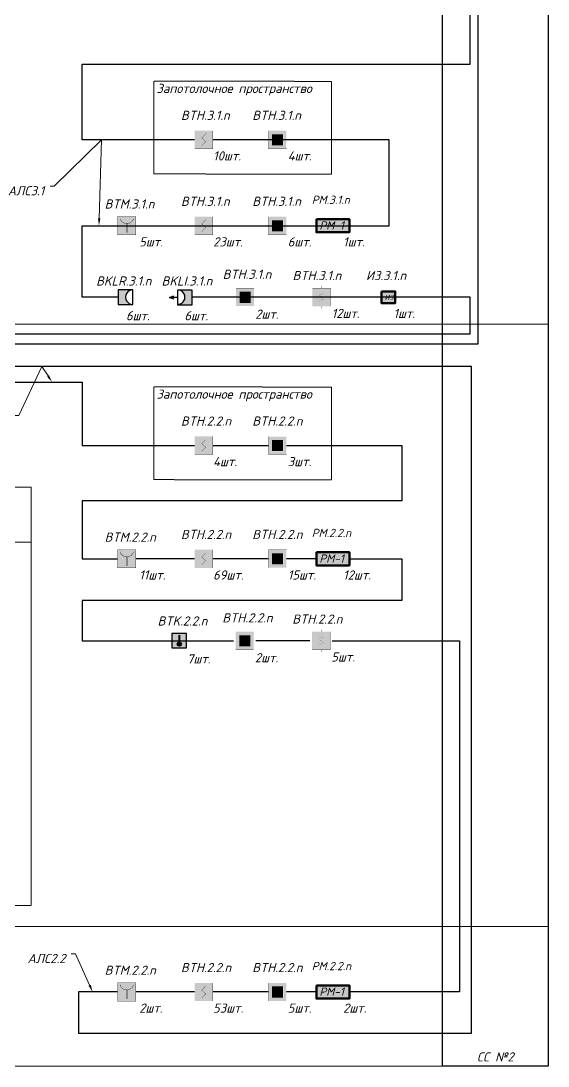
# Model space of a CAD drawing. Header units: millimetres. Extents: x -352922 to 429463, y -483593 to 355472.
# Drawn here: x -26289 to -11891, y -59382 to -30855 of the extents above; entities that cross this region are included whole.
import ezdxf
from ezdxf import colors
from ezdxf.entities.mleader import LeaderData, LeaderLine
from ezdxf.enums import TextEntityAlignment as Align
from ezdxf.math import Vec2, Vec3

# ---------------------------------------------------------------- set-up
doc = ezdxf.new("R2010")
doc.units = ezdxf.units.MM
doc.header["$LTSCALE"] = 0.5
doc.linetypes.add('CONTI', pattern=[0])
doc.linetypes.add('GOST2.303 6', pattern=[12, 8, -1.5, 1, -1.5])
doc.layers.get('0').update_dxf_attribs({"lineweight": 18})
for name, color, linetype, lineweight in [('! BSN__тонкая  текст - 015', 250, 'Continuous', 15), ('! BSN__тонкая  текст - 02', 250, 'Continuous', 20), ('! ЗКПС НОМЕР 1', 4, 'Continuous', 50), ('13_text', 250, 'Continuous', 15), ('13_АПС_кабели', 1, 'Continuous', 30), ('13_АПС_оборудование', 1, 'Continuous', 30), ('13_АПС_текст', 1, 'Continuous', 30), ('BSN__основная - 06', 1, 'Continuous', 60), ('АР_Штриховка_Стималит', 5, 'Continuous', 0), ('СС_Схема', 7, 'Continuous', 30)]:
    doc.layers.add(name, color=color, linetype=linetype, lineweight=lineweight)
doc.layers.add('! ЗКПС НОМЕР 2', color=7, linetype='Continuous', lineweight=0, true_color=0xf3aae6, transparency=0.5)
doc.styles.add('ISOCPEUR', font='isocpeui.ttf', dxfattribs={"height": 250})

# ---------------------------------------------------------------- blocks, each defined once
blk = doc.blocks.new('746')
at = {"layer": '! ЗКПС НОМЕР 1', "true_color": 0x78b1e2}
h = blk.add_hatch(color=143, dxfattribs=at)
h.dxf.hatch_style = 1
h.paths.add_polyline_path([(846.5088361436274, -5270.353580021907), (846.5088361436274, -5275.226844894348), (851.3843345811473, -5275.226844894348), (851.3843345811473, -5270.353580021907)])
h.paths.add_polyline_path([(850.5043616763137, -5271.287245091495), (850.5043616763137, -5274.35447257108), (847.4479905810895, -5274.35447257108), (847.4479905810895, -5271.287245091495)], flags=16)
at = {"layer": 'АР_Штриховка_Стималит', "true_color": 0xffffff}
h = blk.add_hatch(color=7, dxfattribs=at)
h.dxf.hatch_style = 1
h.paths.add_polyline_path([(847.4729964073949, -5271.310678987133), (847.4729964073949, -5274.334505942397), (850.4883261170535, -5274.334505942397), (850.4883261170535, -5271.310678987133)])
at = {"layer": '! BSN__тонкая  текст - 015', "color": 1, "lineweight": 30, "ltscale": 100, "const_width": 0.05}
for points in [[(848.9348308578483, -5269.737895973212), (848.9348308578483, -5270.309253339834)], [(846.4462741254574, -5272.772876437542), (845.8749167588358, -5272.772876437542)], [(852.0055342651631, -5272.772876437542), (851.4341768985414, -5272.772876437542)], [(848.9348308578483, -5275.278351645778), (848.9348308578483, -5275.8497090124)]]:
    blk.add_lwpolyline(points, dxfattribs=at)
at = {"color": 1, "lineweight": 5, "ltscale": 100, "elevation": 0.002508766318906562}
for points, const_width in [([(846.4771060991679, -5275.26017210037), (851.4139922750273, -5275.26017210037), (851.4139922750273, -5270.323285924511), (846.4771060991679, -5270.323285924511)], 0.03), ([(847.4729964073949, -5274.334505942397), (850.4883261170535, -5274.334505942397), (850.4883261170535, -5271.310678987133), (847.4729964073949, -5271.310678987133)], 0.01)]:
    blk.add_lwpolyline(points, close=True, dxfattribs=dict(at, const_width=const_width))
at = {"color": 1, "lineweight": 5, "ltscale": 100, "const_width": 0.03, "elevation": 0.004780863597295251}
blk.add_lwpolyline([(849.4816339670133, -5271.683883990359), (848.3527156241134, -5272.286872825229), (849.5001812317741, -5273.272113508761), (848.3896260546344, -5273.869718512737)], dxfattribs=at)
blk = doc.blocks.new('102')
at = {"layer": '! ЗКПС НОМЕР 1', "true_color": 0x78b1e2}
h = blk.add_hatch(color=143, dxfattribs=at)
h.dxf.hatch_style = 1
h.paths.add_polyline_path([(1716.113694415792, -5163.039937988546), (1711.154233851485, -5163.039937988546), (1711.154233851485, -5167.999589089693), (1716.113694415792, -5167.999589089693)])
at = {"layer": '! BSN__тонкая  текст - 015', "color": 1, "lineweight": 30, "ltscale": 100, "const_width": 0.03000000000000001, "elevation": 0.00250876631890656}
blk.add_lwpolyline([(1711.154233851485, -5163.039937988546), (1716.113694415792, -5163.039937988546), (1716.113694415792, -5167.999589089693), (1711.154233851485, -5167.999589089693)], close=True, dxfattribs=at)
at = {"layer": '! BSN__тонкая  текст - 015', "color": 1, "lineweight": 30, "ltscale": 100, "const_width": 0.05}
for points in [[(1713.634532998612, -5162.454548037247), (1713.634532998612, -5163.025905403869)], [(1711.145976266222, -5165.489528501576), (1710.5746188996, -5165.489528501576)], [(1716.705236405927, -5165.489528501576), (1716.133879039306, -5165.489528501576)], [(1713.634532998612, -5168.013808176953), (1713.634532998612, -5168.585165543574)]]:
    blk.add_lwpolyline(points, dxfattribs=at)
at = {"color": 1, "lineweight": 5, "ltscale": 100, "const_width": 0.03, "elevation": 0.004780863597295249}
blk.add_lwpolyline([(1714.181336107777, -5164.400536054396), (1713.052417764877, -5165.003524889264), (1714.199883372537, -5165.988765572794), (1713.089328195398, -5166.58637057677)], dxfattribs=at)
blk = doc.blocks.new('ИПР1')
at = {"layer": 'АР_Штриховка_Стималит', "ltscale": 0.01, "true_color": 0xffffff}
h = blk.add_hatch(color=7, dxfattribs=at)
h.dxf.hatch_style = 1
h.paths.add_polyline_path([(-11645.54715931663, -30228.88040330663), (-11645.54715931663, -30233.84005440772), (-11640.58769875232, -30233.84005440772), (-11640.58769875232, -30228.88040330663)])
at = {"layer": 'BSN__основная - 06', "ltscale": 100, "const_width": 0.1}
blk.add_lwpolyline([(-11645.54715931663, -30228.88040330663), (-11640.58769875232, -30228.88040330663), (-11640.58769875232, -30233.84005440772), (-11645.54715931663, -30233.84005440772)], close=True, dxfattribs=at)
for points in [[(-11644.8620281129, -30229.41071400337), (-11644.814082984, -30229.56068031187), (-11644.78990816942, -30229.62230205839), (-11644.766935892, -30229.67670526716), (-11644.74706343253, -30229.71969718102), (-11644.7257567966, -30229.76248434692), (-11644.6896298333, -30229.82996761479), (-11644.6471706196, -30229.90487238247), (-11644.60051789685, -30229.97663429991), (-11644.55491353685, -30230.04053907929), (-11644.50511566782, -30230.10339623358), (-11644.42899447982, -30230.19126542925), (-11644.3839143012, -30230.23945590761), (-11644.32048754228, -30230.30021783669), (-11644.20778709569, -30230.39659879345), (-11644.1080122526, -30230.47028881416), (-11644.00736815177, -30230.53471740603), (-11643.91406270632, -30230.58814598474), (-11643.81341860548, -30230.63686027558), (-11643.70596003067, -30230.68295550393), (-11643.58721824855, -30230.72255103226), (-11643.45721964253, -30230.75764627219), (-11643.35133366991, -30230.77859864873), (-11643.22867366113, -30230.79588436242), (-11642.9833124413, -30230.80789363052), (-11642.74935937222, -30230.78639623499), (-11642.54967660675, -30230.74794412055), (-11642.29446304363, -30230.66178555635), (-11642.03924948053, -30230.53771724278), (-11641.80472893571, -30230.36195380054), (-11641.60124783119, -30230.17240497918), (-11641.45508706322, -30229.96733561711), (-11641.32910129221, -30229.76698691718), (-11641.23427333814, -30229.53550295922), (-11641.19354456221, -30229.41166690004)], [(-11642.97320039, -30230.81666008814), (-11642.97320039, -30233.28851311619)]]:
    blk.add_lwpolyline(points, dxfattribs=at)
blk = doc.blocks.new('748')
at = {"layer": 'АР_Штриховка_Стималит', "true_color": 0xffffff}
h = blk.add_hatch(color=7, dxfattribs=at)
h.dxf.hatch_style = 1
h.paths.add_polyline_path([(1611.519763114311, -5339.796988872809), (1606.648196330751, -5339.796988872809), (1606.648196330751, -5344.668983577181), (1611.519763114311, -5344.668983577181)])
h.paths.add_polyline_path([(1610.643547401585, -5340.730128484312), (1610.643547401585, -5343.792492031733), (1607.578767246679, -5343.792492031733), (1607.578767246679, -5340.730128484312)], flags=16)
h = blk.add_hatch(color=7, dxfattribs=at)
h.dxf.hatch_style = 1
h.paths.add_polyline_path([(1607.575398063597, -5340.721917110875), (1607.575398063597, -5343.74574406614), (1610.590727773255, -5343.74574406614), (1610.590727773255, -5340.721917110875)])
at = {"color": 1, "lineweight": 5, "ltscale": 100, "elevation": 0.002508766318906562}
for points, const_width in [([(1606.614619830498, -5344.702273676437), (1611.551506006357, -5344.702273676437), (1611.551506006357, -5339.765387500578), (1606.614619830498, -5339.765387500578)], 0.03), ([(1607.575398063597, -5343.74574406614), (1610.590727773255, -5343.74574406614), (1610.590727773255, -5340.721917110875), (1607.575398063597, -5340.721917110875)], 0.01)]:
    blk.add_lwpolyline(points, close=True, dxfattribs=dict(at, const_width=const_width))
at = {"color": 1, "lineweight": 5, "ltscale": 100, "const_width": 0.03, "elevation": 0.002508766318906562}
blk.add_lwpolyline([(1609.638248457497, -5341.138221411872), (1608.509330114597, -5341.741210246742), (1609.656795722258, -5342.726450930274), (1608.546240545118, -5343.324055934249)], dxfattribs=at)
blk = doc.blocks.new('101')
at = {"layer": '! ЗКПС НОМЕР 2', "true_color": 0xffffff, "transparency": 33554687}
h = blk.add_hatch(color=7, dxfattribs=at)
h.dxf.hatch_style = 1
h.paths.add_polyline_path([(-12942.01374964428, -22141.86793259812), (-12946.97321020857, -22141.86793259812), (-12946.97321020857, -22146.82758369923), (-12942.01374964428, -22146.82758369923)])
at = {"layer": 'BSN__основная - 06', "color": 1, "lineweight": 30, "ltscale": 100, "const_width": 0.03000000000000001, "elevation": 0.00250876631890656}
blk.add_lwpolyline([(-12946.97321020857, -22141.86793259812), (-12942.01374964428, -22141.86793259812), (-12942.01374964428, -22146.82758369923), (-12946.97321020857, -22146.82758369923)], close=True, dxfattribs=at)
at = {"layer": 'BSN__основная - 06', "color": 1, "lineweight": 30, "ltscale": 100, "const_width": 0.07, "elevation": 0.00250876631890656}
blk.add_lwpolyline([(-12943.94250254858, -22142.70405016032), (-12945.04445730428, -22143.86900960548), (-12943.94250254858, -22144.82650669186), (-12945.0284958628, -22145.92763233268)], dxfattribs=at)
blk = doc.blocks.new('*U36')
at = {"linetype": 'Continuous', "lineweight": 20, "true_color": 0xffffff, "transparency": 33554559}
h = blk.add_hatch(color=7, dxfattribs=at)
h.dxf.hatch_style = 1
h.paths.add_polyline_path([(-218.17669289062, 520.6297242049238), (-218.17669289062, -275.6544544163241), (1786.433933452447, -275.6544544163241), (1786.433933452447, 520.6297242049238)])
h.paths.add_polyline_path([(-1570.366124366617, -1070.031865632977), (1672.596375633383, -1070.031865632977), (1672.596375633383, -565.1318656329767), (-1570.366124366617, -565.1318656329767)], flags=9)
at = {"color": 1, "lineweight": 50, "transparency": 33554559}
blk.add_lwpolyline([(-218.17669289062, 520.6297242049238), (1786.433933452447, 520.6297242049238), (1786.433933452447, -275.6544544163241), (-218.17669289062, -275.6544544163241)], close=True, dxfattribs=at)
at = {"color": 1, "transparency": 33554559, "insert": (-42.20361465608585, 390.0268874110152), "char_height": 500, "attachment_point": 1, "style": 'ISOCPEUR'}
blk.add_mtext_dynamic_manual_height_columns('РМ-1', width=896.2439138138725, gutter_width=1500, heights=[0], dxfattribs=at)
at = {"transparency": 33554559, "style": 'ISOCPEUR'}
blk.add_attdef('НУМЕРАЦИЯ', (-505.4940315515223, 1445.483893776918), '', height=500, dxfattribs=at)
at = {"color": 5, "transparency": 33554559, "style": 'ISOCPEUR'}
blk.add_attdef('ПОМ.', text='', height=200, dxfattribs=at).set_placement((-37.32930324019981, 472.9460033446521), align=Align.RIGHT)
at = {"transparency": 33554559, "style": 'ISOCPEUR', "flags": 1}
blk.add_attdef('НОМ', (1222.063316117503, 569.9191997461585), '', height=250, dxfattribs=at)
at = {"color": 6, "lineweight": 20, "transparency": 33554559, "style": 'ISOCPEUR', "flags": 1}
for tag, p in [('ПОМЕЩЕНИЕ', (1644.705940218919, -43.09358822065406)), ('ИД', (2550.387777871743, -399.9893409157667))]:
    blk.add_attdef(tag, p, '', height=250, dxfattribs=at)
at = {"color": 6, "lineweight": 40, "transparency": 33554559, "style": 'ISOCPEUR'}
blk.add_attdef('СЛУЖЕБНЫЙОТКР', (-996.5339245406794, -746.8217772839562), '', height=220, dxfattribs=at)
at = {"color": 2, "linetype": 'Continuous', "lineweight": 30, "transparency": 33554559, "style": 'ISOCPEUR', "flags": 1}
blk.add_attdef('ID', (2009.733958638244, -410.7006026413219), '', height=250, dxfattribs=at)
blk = doc.blocks.new('ФОН')
at = {"color": 1, "linetype": 'Continuous', "lineweight": 30, "transparency": 33554559}
blk.add_lwpolyline([(68.61234657499813, 234.3966432178434), (73.74055137499812, 234.3966432178434), (73.74055137499812, 239.5248480178434), (68.61234657499813, 239.5248480178434)], close=True, dxfattribs=at)
blk = doc.blocks.new('Т1')
at = {"linetype": 'Continuous', "lineweight": 20, "true_color": 0xffffff}
h = blk.add_hatch(color=7, dxfattribs=at)
h.dxf.hatch_style = 1
h.paths.add_polyline_path([(73.74055137499812, 239.5248480178434), (68.61234657499813, 239.5248480178434), (68.61234657499813, 234.3966432178434), (73.74055137499812, 234.3966432178434)])
h = blk.add_hatch(color=7, dxfattribs=at)
h.dxf.hatch_style = 1
h.paths.add_polyline_path([(71.88519195425265, 235.7220385474235, 1), (70.60314075425264, 235.7220385474235, 1)])
at = {"color": 1, "linetype": 'Continuous', "lineweight": 40}
blk.add_line((71.24416635425264, 236.3630641474235), (71.24416635425264, 238.8838224178434), dxfattribs=at)
blk.add_circle((71.24416635425264, 235.7220385474235), 0.6410256, dxfattribs=at)
blk.add_blockref('ФОН', (0, 0))
blk = doc.blocks.new('*U30')
at = {"transparency": 33554559, "xscale": 200.0000001479999, "yscale": 200.0000001479999, "zscale": 200.0000001479999}
blk.add_blockref('Т1', (-13741.329982559, -47294.01364588982), dxfattribs=at)
at = {"transparency": 33554559, "style": 'ISOCPEUR', "flags": 1}
blk.add_attdef('НОМ', (1222.063316117503, 569.9191997461585), '', height=250, dxfattribs=at)
at = {"transparency": 33554559, "style": 'ISOCPEUR'}
blk.add_attdef('НУМЕРАЦИЯ', (1297.20558038642, -43.58353806247032), '', height=500, dxfattribs=at)
at = {"color": 6, "lineweight": 20, "transparency": 33554559, "style": 'ISOCPEUR', "flags": 1}
for tag, p in [('ПОМЕЩЕНИЕ', (1644.705940218919, -43.09358822065406)), ('ИД', (2550.387777871743, -399.9893409157667))]:
    blk.add_attdef(tag, p, '', height=250, dxfattribs=at)
at = {"color": 2, "linetype": 'Continuous', "lineweight": 30, "transparency": 33554559, "style": 'ISOCPEUR', "flags": 1}
blk.add_attdef('ID', (2009.733958638244, -410.7006026413219), '', height=250, dxfattribs=at)
blk = doc.blocks.new('*U38')
at = {"linetype": 'Continuous', "lineweight": 20, "true_color": 0xffffff, "transparency": 33554559}
h = blk.add_hatch(color=7, dxfattribs=at)
h.dxf.hatch_style = 1
h.paths.add_polyline_path([(-218.17669289062, 520.6297242049238), (-218.17669289062, -275.6544544163241), (1786.433933452447, -275.6544544163241), (1786.433933452447, 520.6297242049238)])
h.paths.add_polyline_path([(-1570.366124366617, -1070.031865632977), (1672.596375633383, -1070.031865632977), (1672.596375633383, -565.1318656329767), (-1570.366124366617, -565.1318656329767)], flags=9)
at = {"color": 1, "lineweight": 50, "transparency": 33554559}
blk.add_lwpolyline([(-218.17669289062, 520.6297242049238), (1786.433933452447, 520.6297242049238), (1786.433933452447, -275.6544544163241), (-218.17669289062, -275.6544544163241)], close=True, dxfattribs=at)
at = {"color": 1, "transparency": 33554559, "insert": (-42.20361465608585, 390.0268874110152), "char_height": 500, "attachment_point": 1, "style": 'ISOCPEUR'}
blk.add_mtext_dynamic_manual_height_columns('РМ-1', width=896.2439138138725, gutter_width=1500, heights=[0], dxfattribs=at)
at = {"transparency": 33554559, "style": 'ISOCPEUR'}
blk.add_attdef('НУМЕРАЦИЯ', (-505.4940315515223, 1445.483893776918), '', height=500, dxfattribs=at)
at = {"color": 5, "transparency": 33554559, "style": 'ISOCPEUR'}
blk.add_attdef('ПОМ.', text='', height=200, dxfattribs=at).set_placement((-37.32930324019981, 472.9460033446521), align=Align.RIGHT)
at = {"transparency": 33554559, "style": 'ISOCPEUR', "flags": 1}
blk.add_attdef('НОМ', (1222.063316117503, 569.9191997461585), '', height=250, dxfattribs=at)
at = {"color": 6, "lineweight": 20, "transparency": 33554559, "style": 'ISOCPEUR', "flags": 1}
for tag, p in [('ПОМЕЩЕНИЕ', (1644.705940218919, -43.09358822065406)), ('ИД', (2550.387777871743, -399.9893409157667))]:
    blk.add_attdef(tag, p, '', height=250, dxfattribs=at)
at = {"color": 6, "lineweight": 40, "transparency": 33554559, "style": 'ISOCPEUR'}
blk.add_attdef('СЛУЖЕБНЫЙОТКР', (-996.5339245406794, -746.8217772839562), '', height=220, dxfattribs=at)
at = {"color": 2, "linetype": 'Continuous', "lineweight": 30, "transparency": 33554559, "style": 'ISOCPEUR', "flags": 1}
blk.add_attdef('ID', (2009.733958638244, -410.7006026413219), '', height=250, dxfattribs=at)
blk = doc.blocks.new('мчсяячмафыв')
h = blk.add_hatch(color=1)
h.dxf.hatch_style = 1
h.paths.add_polyline_path([(0.5552731010556613, -0.760371762680732), (0.5552731010556617, -0.593012155937231), (-4.57293169894433, -0.593012155937231), (-4.57293169894433, -5.721216955937223), (0.3672160093186676, -5.721216955937223, -1)])
at = {"color": 1}
for points in [[(0.5552731010557181, -3.157114555937142), (3.391799086195533, -3.157114555937142)], [(3.391799086195533, -3.157114555937142), (1.911339277728985, -2.634551501774695)], [(3.391799086195533, -3.157114555937142), (1.911339277728985, -3.679677610099588)]]:
    blk.add_lwpolyline(points, dxfattribs=at)
blk.add_arc((0.4612445552029385, -3.240794359309575), 2.482204186867421, 87.8290552541946, 272.1709447458054, dxfattribs=at)
blk.add_blockref('ФОН', (-73.18527827394246, -240.1178601737806))
blk = doc.blocks.new('A$C9eb36a08')
h = blk.add_hatch(color=1)
h.dxf.hatch_style = 1
edge = h.paths.add_edge_path()
edge.add_line((200.624639307257, 206.1965686440526), (-198.735335133737, 206.1965686440526))
edge.add_line((-198.735335133737, 206.1965686440526), (-198.735335133737, -193.1634057969059))
edge.add_line((-198.735335133737, -193.1634057969059), (200.6246393097099, -193.1634057969059))
edge.add_arc((199.4584976383815, 6.516581423566208), 199.683392355913, 89.66539342633052, 270.3346065743733, ccw=False)
at = {"color": 1}
blk.add_arc((199.5763771503336, 6.516581423618684), 199.6827387380083, 89.69921649752291, 270.3007835024771, dxfattribs=at)
at = {"xscale": 77.8752, "yscale": 77.8752, "zscale": 77.8752}
blk.add_blockref('ФОН', (-5541.935547130997, -18446.84887571511), dxfattribs=at)
blk = doc.blocks.new('*U37')
at = {"linetype": 'Continuous', "lineweight": 20, "true_color": 0xffffff, "transparency": 33554559}
h = blk.add_hatch(color=7, dxfattribs=at)
h.dxf.hatch_style = 1
h.paths.add_polyline_path([(0.1887223607773194, -598.9013501249665), (979.2337382509068, -598.9013501249665), (979.2337382509068, 236.7053887059047), (0.1887223607773194, 236.7053887059046)])
at = {"color": 1, "lineweight": 50, "transparency": 33554559}
blk.add_lwpolyline([(0.1887223607773194, 236.7053887059046), (979.2337382509068, 236.7053887059046), (979.2337382509068, -598.9013501249665), (0.1887223607773194, -598.9013501249665)], close=True, dxfattribs=at)
at = {"color": 1, "transparency": 33554559, "insert": (226.7324500907562, -13.56761409339742), "char_height": 350, "attachment_point": 1, "style": 'ISOCPEUR'}
blk.add_mtext_dynamic_manual_height_columns('ИЗ', width=896.2439138138725, gutter_width=1500, heights=[0], dxfattribs=at)
at = {"transparency": 33554559, "style": 'ISOCPEUR', "flags": 1}
blk.add_attdef('НОМ', (1222.063316117503, 569.9191997461585), '', height=250, dxfattribs=at)
at = {"color": 5, "transparency": 33554559, "style": 'ISOCPEUR'}
blk.add_attdef('ПОМ.', text='', height=200, dxfattribs=at).set_placement((-37.32930324019981, 472.9460033446521), align=Align.RIGHT)
at = {"transparency": 33554559, "style": 'ISOCPEUR'}
blk.add_attdef('НУМЕРАЦИЯ', (1344.879862135473, -19.75188266626424), '', height=500, dxfattribs=at)
at = {"color": 6, "lineweight": 20, "transparency": 33554559, "style": 'ISOCPEUR', "flags": 1}
for tag, p in [('ПОМЕЩЕНИЕ', (1644.705940218919, -43.09358822065406)), ('ИД', (2550.387777871743, -399.9893409157667))]:
    blk.add_attdef(tag, p, '', height=250, dxfattribs=at)
at = {"color": 6, "lineweight": 40, "transparency": 33554559, "style": 'ISOCPEUR'}
blk.add_attdef('СЛУЖЕБНЫЙОТКР', (-996.5339245406794, -746.8217772839562), '', height=220, dxfattribs=at)
at = {"color": 2, "linetype": 'Continuous', "lineweight": 30, "transparency": 33554559, "style": 'ISOCPEUR', "flags": 1}
blk.add_attdef('ID', (2009.733958638244, -410.7006026413219), '', height=250, dxfattribs=at)

msp = doc.modelspace()

# ---------------------------------------------------------------- linework, layer by layer
at = {"layer": '! BSN__тонкая  текст - 02', "color": 7, "linetype": 'GOST2.303 6', "lineweight": 9, "ltscale": 0.3333333333333333, "transparency": 33554559}
for points in [[(-17810.09376561642, -32505.52767043185), (-22658.57513158023, -32500.29967043179), (-22658.57513158023, -35032.05239279638), (-17810.09376561642, -35037.28039279644)], [(-17810.09376561642, -40849.02307089904), (-22658.57513158023, -40843.79507089898), (-22658.57513158023, -43375.54779326357), (-17810.09376561642, -43380.77579326363)], [(-37076.17676745099, -43576.41719416738), (-26006.1198829714, -43576.41719416738), (-26006.1198829707, -55000.7011015492), (-37076.17676745029, -55000.7011015492)], [(-29389.50802928524, -43576.41719416738), (-26006.1198829714, -43576.41719416738), (-26006.1198829714, -45084.07519416735), (-29389.50802928524, -45084.07519416735)]]:
    msp.add_lwpolyline(points, close=True, dxfattribs=at)
at = {"color": 1, "lineweight": 30, "transparency": 33554559}
for points in [[(-21543.67160284473, -24330.07621792378), (-24614.39524080206, -24330.07621792378), (-24614.39524080206, -22103.59745410364), (-13812.90495374799, -22103.59745410364), (-13812.90495374799, -39680.69658470713), (-32404.96684313111, -39680.69658470711), (-32404.9668431312, -40156.00702064201)], [(-21543.67160284473, -34099.10336485365), (-24614.39524080205, -34099.10336485365), (-24614.39524080205, -32032.0986698661), (-14015.23160897195, -32032.0986698661), (-14015.23160897195, -28969.44566424156), (-24614.39524080205, -28969.44566424156), (-24614.39524080205, -27020.4366707881), (-16227.3125349395, -27020.4366707881), (-16227.3125349395, -24330.07621792378), (-21047.7255464152, -24330.07621792378)], [(-23630.64506526182, -38397.27746657998), (-24614.39524080206, -38397.27746657998), (-24614.39524080205, -36445.24496937217), (-16227.3125349395, -36445.24496937217), (-16227.3125349395, -34099.10336485365), (-21047.7255464152, -34099.10336485365)], [(-32596.54765888863, -40156.007020642), (-32596.54765888863, -39398.26534599249), (-14015.23160897196, -39398.26534599253), (-14015.23160897195, -38397.27746657999), (-21610.59622025683, -38397.27746657998)], [(-23648.5847143752, -57358.61910736421), (-24713.16646455414, -57358.61910736421), (-24713.16646455415, -58481.63163945079), (-13979.26786251739, -58481.63163945079), (-13979.26786251738, -40289.49255366343), (-33724.95489981955, -40289.49255366343), (-33724.95489981955, -40781.50187521427)], [(-33544.8821065426, -40781.50187521427), (-33544.8821065426, -40714.36395817343), (-24614.39524080204, -40714.36395817343), (-24614.39524080203, -42442.59876532061), (-21543.67160284473, -42442.59876532061)], [(-19032.99318395366, -42442.59876532084), (-15889.82542600483, -42442.59876532085), (-15889.82542600483, -43949.54108840413), (-24614.39524080203, -43949.54108840413), (-24614.39524080203, -45536.96545266826), (-23648.5847143752, -45536.96545266826)], [(-21047.7255464152, -42442.59876532061), (-19526.68180153958, -42442.59876532084)], [(-17315.24000612808, -45537.38406364126), (-15889.82542600483, -45537.38406364126), (-15889.82542600483, -46673.23219333775), (-24614.39524080203, -46673.23219333776), (-24614.39524080203, -47770.57174575132), (-20484.13377692983, -47770.57174575131)], [(-21543.67160284467, -45537.38406364154), (-23152.63865794445, -45537.38406364201)], [(-19526.68180153953, -45537.38406364131), (-21047.72554641514, -45537.38406364154)], [(-18217.31478798246, -45537.38406364126), (-19032.9931839536, -45537.38406364131)], [(-18396.736597059, -47770.57174575131), (-19871.0720262971, -47770.57174575131)], [(-17783.67484642626, -47770.57174575131), (-14312.63353739865, -47770.57174575131), (-14312.63353739865, -57359.03771833721), (-17315.24000612808, -57359.03771833721)], [(-21543.67160284467, -57359.03771833749), (-23152.63865794445, -57359.03771833795)], [(-19526.68180153953, -57359.03771833725), (-21047.72554641514, -57359.03771833749)], [(-18217.31478798246, -57359.03771833721), (-19032.9931839536, -57359.03771833725)]]:
    msp.add_lwpolyline(points, dxfattribs=at)
at = {"layer": '13_АПС_оборудование', "color": 18, "linetype": 'CONTI', "lineweight": 18, "ltscale": 100, "true_color": 0x000000, "transparency": 33554559}
for points in [[(-55005.70560295874, -39135.38506218031), (-11890.70986713326, -39135.2986148433)], [(-55005.68065765401, -55570.5760054765), (-11890.70986713324, -55570.48955818949)], [(-55005.66988732893, -59381.57251034849), (-11890.70986713324, -59380.60503971845)]]:
    msp.add_lwpolyline(points, dxfattribs=at)
at = {"layer": 'СС_Схема', "lineweight": 25, "transparency": 33554687}
msp.add_lwpolyline([(-14773.46748727507, -9433.8486894504), (-11890.70703087694, -9433.8486894504), (-11890.56547914462, -59380.63738007886), (-14773.32593554275, -59380.63738007886)], close=True, dxfattribs=at)

# ---------------------------------------------------------------- block references
at = {"layer": '13_АПС_кабели', "transparency": 33554559}
msp.add_blockref('A$C9eb36a08', (-23431.90973012812, -38400.7705442492), dxfattribs=at)
at = {"layer": '13_АПС_оборудование', "transparency": 33554559, "xscale": 100, "yscale": 100, "zscale": 100}
for name, p in [('101', (1273153.649418012, 2180335.672450013, -0.250876631890656)), ('748', (-180188.1437845894, 500124.2796939971, -0.2508766318906562)), ('101', (1273153.649418012, 2177989.112234522, -0.250876631890656)), ('748', (-180188.1437845894, 497777.7194785053, -0.2508766318906562)), ('746', (-105062.5921726997, 488883.0336809285)), ('102', (-189445.1652069053, 478154.698887332)), ('101', (1273153.649418012, 2171992.177049547, -0.250876631890656)), ('748', (-180188.1437845894, 491780.7842935299, -0.2508766318906562)), ('101', (1273153.649418012, 2168897.391751226, -0.250876631890656)), ('748', (-180188.1437845893, 488685.9989952095, -0.2508766318906562)), ('746', (-105071.6254528134, 479506.7158980028)), ('102', (-189454.198487019, 468778.3811044063)), ('101', (1273153.649418012, 2157075.73809653, -0.250876631890656)), ('748', (-180188.1437845893, 476864.3453405135, -0.2508766318906562))]:
    msp.add_blockref(name, p, dxfattribs=at)
at = {"layer": '13_АПС_оборудование', "transparency": 33554559, "xscale": 0.45, "yscale": 0.45, "zscale": 0.45}
for name, p, values in [('*U38', (-18119.13527618174, -36500.78301604785), {'НУМЕРАЦИЯ': 'РМ.3.1.n'}), ('*U36', (-18119.13527618168, -45592.5034993437), {'НУМЕРАЦИЯ': 'РМ.2.2.n'}), ('*U36', (-18119.13527618168, -57414.15715403965), {'НУМЕРАЦИЯ': 'РМ.2.2.n'})]:
    msp.add_blockref(name, p, dxfattribs=at).add_auto_attribs(values)
at = {"layer": '13_АПС_оборудование', "color": 5, "transparency": 33554559, "xscale": 100, "yscale": 100, "zscale": 100}
for p in [(1140906.131217288, 2986690.777916345), (1140906.131217288, 2977599.057433049), (1140906.131217288, 2965777.403778353)]:
    msp.add_blockref('ИПР1', p, dxfattribs=at)
at = {"layer": '13_АПС_оборудование', "color": 18, "true_color": 0x000000, "transparency": 33554559, "xscale": 77.8752, "yscale": 77.8752, "zscale": 77.8752, "rotation": 180}
msp.add_blockref('мчсяячмафыв', (-21966.71419089846, -38647.2510337422), dxfattribs=at)
at = {"layer": '13_АПС_оборудование', "color": 4, "lineweight": 25, "transparency": 33554559, "xscale": 0.385, "yscale": 0.385, "zscale": 0.385}
for name, p in [('*U37', (-16441.63389608858, -38327.55474400682)), ('*U30', (-22156.1488832187, -47808.35391815968))]:
    msp.add_blockref(name, p, dxfattribs=at)

# ---------------------------------------------------------------- texts
at = {"transparency": 33554559, "char_height": 250, "width": 18499.99999999994, "attachment_point": 7, "style": 'ISOCPEUR'}
for s, insert in [('Запотолочное пространство', (-22586.72292191698, -32890.93680191092, 4.999999999999952e-09)), ('10шт.', (-21040.52809168492, -34664.45928570098, 4.999999999999952e-09)), ('4шт.', (-19001.24760671705, -34664.45928570098, 4.999999999999952e-09)), ('5шт.', (-23059.39723040909, -37011.01950119279, 4.999999999999952e-09)), ('23шт.', (-21040.52809168492, -37011.01950119279, 4.999999999999952e-09)), ('6шт.', (-19001.24760671705, -37011.01950119279, 4.999999999999952e-09)), ('1шт.', (-17490.250556916, -37011.01950119279, 4.999999999999952e-09)), ('6шт.', (-23418.81434073287, -39026.14454477506, 0.2508766368906562)), ('6шт.', (-21824.19126198917, -39026.14454477506, 0.2508766368906562)), ('2шт.', (-19889.44736796047, -38983.73282826907, 0.2508766368906562)), ('12шт.', (-17803.17890751199, -38963.77163369179, 0.250876636890656)), ('1шт.', (-16114.83062516735, -38963.77163369179, 0.250876636890656)), ('Запотолочное пространство', (-22586.72292191698, -41234.43220237811, 4.999999999999952e-09)), ('4шт.', (-21040.52809168492, -43007.95468616817, 4.999999999999952e-09)), ('3шт.', (-19001.24760671705, -43007.95468616817, 4.999999999999952e-09)), ('11шт.', (-23059.39723040903, -46102.73998448864, 4.999999999999952e-09)), ('69шт.', (-21040.52809168486, -46102.73998448864, 4.999999999999952e-09)), ('15шт.', (-19001.24760671699, -46102.73998448864, 4.999999999999952e-09)), ('12шт.', (-17490.25055691594, -46102.73998448864, 4.999999999999952e-09)), ('7шт.', (-21752.35302898933, -48392.07409679495, -0.2508766268906559)), ('2шт.', (-19898.48064807412, -48360.05061119475, 0.2508766368906562)), ('5шт.', (-17812.21218762564, -48340.08941661747, 0.250876636890656)), ('2шт.', (-23059.39723040903, -57924.39363918459, 4.999999999999952e-09)), ('53шт.', (-21040.52809168486, -57924.39363918459, 4.999999999999952e-09)), ('5шт.', (-19001.24760671699, -57924.39363918459, 4.999999999999952e-09)), ('2шт.', (-17490.25055691594, -57924.39363918459, 4.999999999999952e-09))]:
    msp.add_mtext(s, dxfattribs=dict(at, insert=insert))
at = {"layer": '13_АПС_текст', "transparency": 33554559, "style": 'ISOCPEUR'}
for s, p in [('BTH.3.1.n', (-21917.54785376112, -33557.66427842563, -5.00000019165725e-09)), ('BTH.3.1.n', (-19969.97694724216, -33557.66427842563, -5.00000019165725e-09)), ('BTH.3.1.n', (-21917.54785376112, -35904.22449391743, -5.00000019165725e-09)), ('BTH.3.1.n', (-19969.97694724216, -35904.22449391743, -5.00000019165725e-09)), ('BTM.3.1.n', (-24001.3750138419, -35977.06437997919)), ('BTH.3.1.n', (-20778.87721859454, -37896.11488839693, -5.00000019165725e-09)), ('BKLR.3.1.n', (-24234.7199577256, -38078.61970456813, -5.00000019165725e-09)), ('BKLI.3.1.n', (-22446.32827109377, -38078.61970456813, -5.00000019165725e-09)), ('BTH.3.1.n', (-18869.78973275027, -37929.98962835351, -5.00000019165725e-09)), ('ИЗ.3.1.n', (-16864.80616306863, -37929.98962835351, -5.00000019165725e-09)), ('BTH.2.2.n', (-21917.54785376112, -41901.15967889281, -5.00000019165725e-09)), ('BTH.2.2.n', (-19969.97694724216, -41901.15967889281, -5.00000019165725e-09)), ('BTH.2.2.n', (-21917.54785376106, -44995.94497721328, -5.00000019165725e-09)), ('BTH.2.2.n', (-19969.9769472421, -44995.94497721328, -5.00000019165725e-09)), ('BTM.2.2.n', (-24001.37501384184, -45068.78486327504)), ('BTH.2.2.n', (-20787.9104987082, -47272.4326713226, -5.00000019165725e-09)), ('BTH.2.2.n', (-18878.82301286393, -47306.30741127918, -5.00000019165725e-09)), ('BTK.2.2.n', (-22556.19907141109, -47358.11897558135, -0.2508766318906561)), ('BTM.2.2.n', (-24001.37501384184, -56890.43851797099)), ('BTH.2.2.n', (-21917.54785376106, -56817.59863190923, -5.00000019165725e-09)), ('BTH.2.2.n', (-19969.9769472421, -56817.59863190923, -5.00000019165725e-09))]:
    msp.add_text(s, height=250, dxfattribs=at).set_placement(p)
at = {"layer": 'СС_Схема', "ltscale": 100, "transparency": 33554687, "insert": (-13332.09009533231, -59130.76612588925), "char_height": 250, "attachment_point": 5, "style": 'ISOCPEUR'}
msp.add_mtext_dynamic_manual_height_columns('\\pxt34;СС №2', width=2123.112626400107, gutter_width=6.25, heights=[0], dxfattribs=at)

# ---------------------------------------------------------------- leaders
at = {"layer": '13_text', "color": 0, "lineweight": 15, "transparency": 33554559}
ml = msp.add_multileader_mtext('Standard', dxfattribs=at)
ml.set_content('АЛС3.1', color=7, style='ISOCPEUR')
ml.set_leader_properties(color=7, linetype='Continuous', lineweight=15)
ml.build(insert=Vec2(0, 0))
ml.multileader.update_dxf_attribs({"has_text_frame": 1, "text_left_attachment_type": 0, "text_right_attachment_type": 0, "dogleg_length": 2, "arrow_head_size": 200})
ctx = ml.context
ctx.base_point, ctx.char_height, ctx.arrow_head_size, ctx.landing_gap_size, ctx.plane_origin = Vec3(-26746.07257133906, -35366.22154679103), 250, 200, 100, Vec3(-26325.44822572831, -24496.63385788919)
ctx.left_attachment, ctx.right_attachment = 0, 0
notes = []
notes.append((ctx, [(0, (1, 1, 0), (-25380.74740422499, -35366.22154679103), (-1, 0), 111.1585004474036, [(0, [(-24157.43669650936, -36445.24496937217), (-24085.03146392992, -34099.10336485365)], 0, [])])]))
ctx.mtext.insert, ctx.mtext.flow_direction = Vec3(-26646.07257133906, -35366.22154679103), 5
ml = msp.add_multileader_mtext('Standard', dxfattribs=at)
ml.set_content('АЛС2.2', color=7, style='ISOCPEUR')
ml.set_leader_properties(color=7, linetype='Continuous', lineweight=15)
ml.build(insert=Vec2(0, 0))
ml.multileader.update_dxf_attribs({"has_text_frame": 1, "text_left_attachment_type": 0, "text_right_attachment_type": 0, "dogleg_length": 2, "arrow_head_size": 200})
ctx = ml.context
ctx.base_point, ctx.char_height, ctx.arrow_head_size, ctx.landing_gap_size, ctx.plane_origin = Vec3(-27749.85376752634, -41622.90925413487), 250, 200, 100, Vec3(-26255.7060024056, -31564.69227631003)
ctx.left_attachment, ctx.right_attachment = 0, 0
notes.append((ctx, [(0, (1, 1, 0), (-26343.99829738196, -41622.90925413487), (-1, 0), 111.1585004474036, [(0, [(-25438.23247660557, -40714.36395817343), (-25713.19323701411, -40289.49255366343)], 0, [])])]))
ctx.mtext.insert, ctx.mtext.flow_direction = Vec3(-27649.85376752634, -41622.90925413487), 5
ml = msp.add_multileader_mtext('Standard', dxfattribs=at)
ml.set_content('АЛС2.2', color=7, style='ISOCPEUR')
ml.set_leader_properties(color=7, linetype='Continuous', lineweight=15)
ml.build(insert=Vec2(0, 0))
ml.multileader.update_dxf_attribs({"has_text_frame": 1, "text_left_attachment_type": 0, "text_right_attachment_type": 0, "dogleg_length": 2, "arrow_head_size": 200})
ctx = ml.context
ctx.base_point, ctx.char_height, ctx.arrow_head_size, ctx.landing_gap_size, ctx.plane_origin = Vec3(-26207.43088456104, -56318.9179638715), 250, 200, 100, Vec3(-25746.27623591998, -46260.70098604666)
ctx.left_attachment, ctx.right_attachment = 0, 0
notes.append((ctx, [(0, (1, 1, 0), (-24801.57541441666, -56318.9179638715), (-1, 0), 111.1585004474036, [(1, [(-24328.33121181186, -57358.61910736397)], 0, [])])]))
ctx.mtext.insert, ctx.mtext.flow_direction = Vec3(-26107.43088456104, -56318.9179638715), 5
for ctx, leaders in notes:
    for number, flags, end, landing, length, lines in leaders:
        leader = LeaderData()
        leader.index, (leader.has_last_leader_line, leader.has_dogleg_vector, leader.attachment_direction) = number, flags
        leader.last_leader_point, leader.dogleg_vector, leader.dogleg_length = Vec3(end), Vec3(landing), length
        for number, points, colour, breaks in lines:
            line = LeaderLine()
            line.index, line.vertices, line.color, line.breaks = number, Vec3.list(points), colors.encode_raw_color(colour), breaks
            leader.lines.append(line)
        ctx.leaders.append(leader)

doc.saveas('drawing.dxf')
